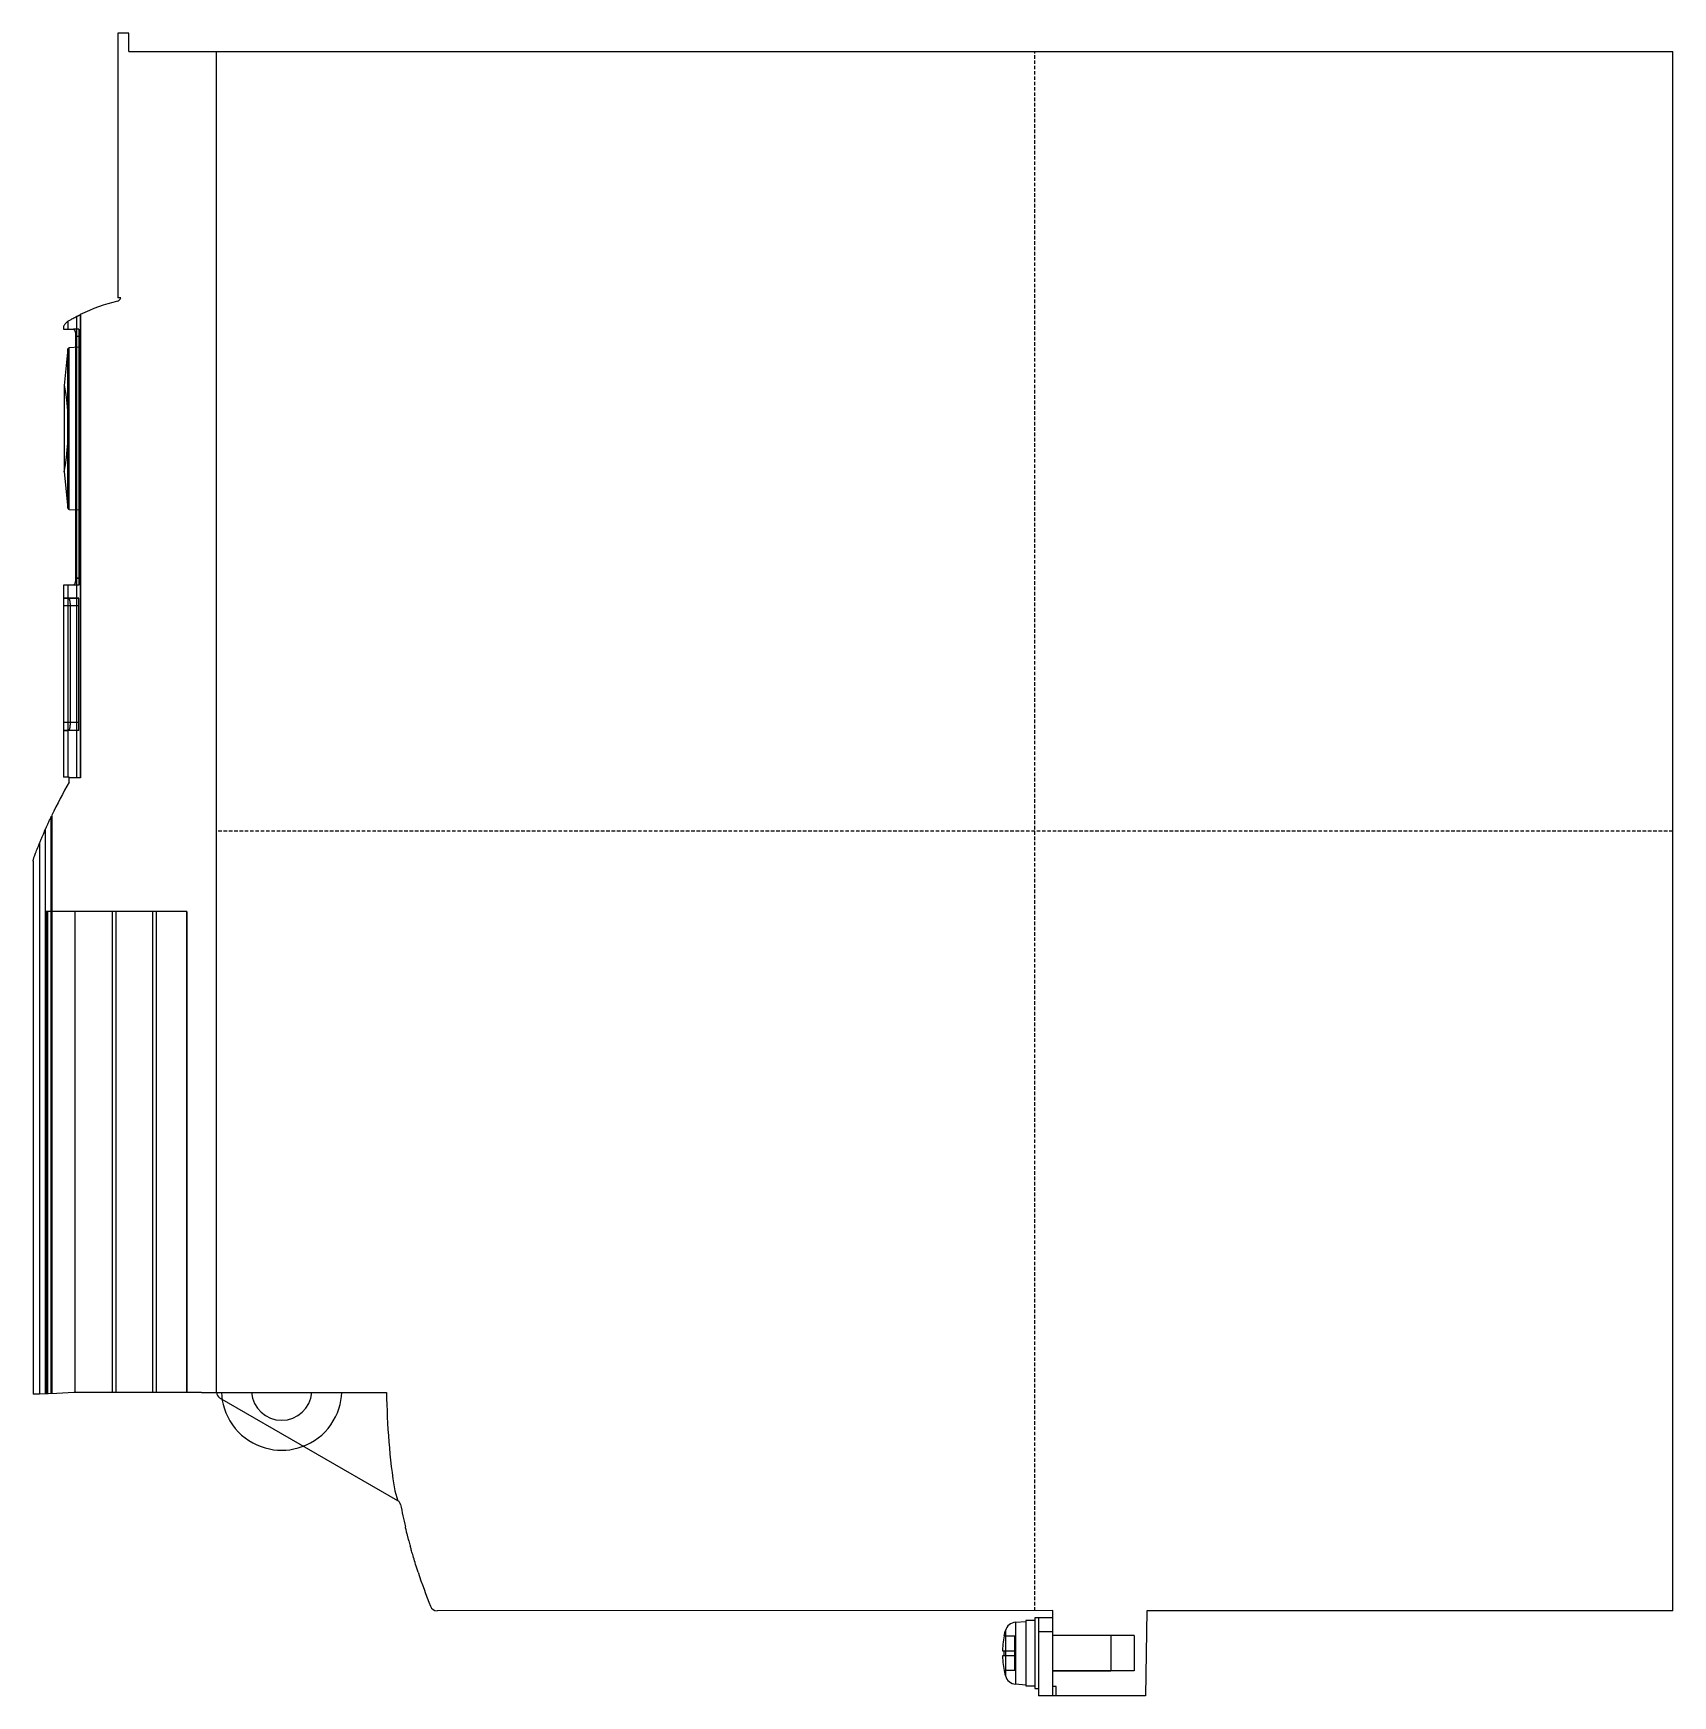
# Model space of a CAD drawing. Extents: x 0 to 231, y 0 to 235.
import ezdxf

# ---------------------------------------------------------------- set-up
doc = ezdxf.new("R2010")
doc.units = 0
doc.linetypes.add('DASHED', pattern=[0.75, 0.5, -0.25])
doc.layers.add('-15N-THT. THIẾT BỊ ĐÓNG MỞ', color=40, linetype='CONTINUOUS')

# ---------------------------------------------------------------- blocks, each defined once
blk = doc.blocks.new('06 - N - SC VSD CHIẾU HÔNG ATV320U55~75N4B')
at = {"layer": '-15N-THT. THIẾT BỊ ĐÓNG MỞ'}
for p, q in [((-219.41, 112.59), (-219.41, 75.25)), ((-217.87, 112.59), (-219.41, 112.59)), ((-217.87, 110), (-217.87, 112.59)), ((-217.87, 110), (-209.02, 110)), ((-209.02, 110), (0, 110)), ((-209.02, 110), (-209.02, 110)), ((-205.5, -79.2), (-205.5, 110)), ((-205.5, 110), (-205.5, 110)), ((0, -110), (0, 110)), ((-219, 75.25), (-219.41, 75.25)), ((-219, 75.24), (-219, 75.25)), ((-219, 75.25), (-219, 75.25)), ((-219, 75.25), (-219, 75.25)), ((-219, 75.25), (-219, 75.25)), ((-219, 75.24), (-219, 75.24)), ((-219, 75.24), (-219, 75.24)), ((-219, 75.24), (-219, 75.24)), ((-219, 75.24), (-219, 75.24)), ((-225.05, 72.72), (-225.02, 72.73)), ((-225.02, 72.73), (-225, 72.74)), ((-225, 72.74), (-224.97, 72.75)), ((-224.97, 72.75), (-224.94, 72.77)), ((-224.94, 72.77), (-224.92, 72.78)), ((-224.92, 72.78), (-224.89, 72.8)), ((-224.89, 72.8), (-224.86, 72.81)), ((-224.86, 72.81), (-224.83, 72.82)), ((-224.83, 72.82), (-224.79, 72.84)), ((-224.79, 72.84), (-224.76, 72.86)), ((-224.76, 72.86), (-224.73, 72.87)), ((-224.73, 72.87), (-224.7, 72.89)), ((-224.7, 72.89), (-224.7, 7.5)), ((-224.69, 7.5), (-224.69, 72.89)), ((-219.45, 74.79), (-219.45, 74.79)), ((-227.06, 71.25), (-227.07, 71.24)), ((-227.07, 71.24), (-227.07, 70.82)), ((-227.07, 70.82), (-226.42, 70.82)), ((-227.05, 71.28), (-227.06, 71.25)), ((-227.02, 71.32), (-227.05, 71.28)), ((-226.99, 71.37), (-227.02, 71.32)), ((-226.95, 71.43), (-226.99, 71.37)), ((-226.89, 71.51), (-226.95, 71.43)), ((-226.83, 71.59), (-226.89, 71.51)), ((-226.75, 71.68), (-226.83, 71.59)), ((-226.66, 71.77), (-226.75, 71.68)), ((-226.57, 71.87), (-226.66, 71.77)), ((-226.46, 71.96), (-226.57, 71.87)), ((-226.46, 71.96), (-226.45, 71.96)), ((-226.46, 71.96), (-226.46, 71.96)), ((-226.45, 71.96), (-226.44, 71.97)), ((-226.45, 71.96), (-226.45, 71.96)), ((-226.44, 71.97), (-226.44, 71.97)), ((-226.44, 71.97), (-226.43, 71.97)), ((-226.43, 71.97), (-226.43, 71.98)), ((-226.43, 71.98), (-226.42, 71.98)), ((-226.42, 71.98), (-226.36, 72.01)), ((-226.42, 70.82), (-226.42, 71.98)), ((-226.42, 70.82), (-225.69, 70.82)), ((-226.36, 72.01), (-226.29, 72.06)), ((-226.29, 72.06), (-226.21, 72.1)), ((-226.21, 72.1), (-226.11, 72.15)), ((-226.11, 72.15), (-226.01, 72.21)), ((-226.01, 72.21), (-225.9, 72.27)), ((-225.9, 72.27), (-225.77, 72.34)), ((-225.77, 72.34), (-225.64, 72.41)), ((-225.69, 70.82), (-225.67, 70.82)), ((-224.9, 70.82), (-225.69, 70.82)), ((-225.67, 70.82), (-225.66, 70.82)), ((-225.66, 70.82), (-225.64, 70.81)), ((-225.64, 72.41), (-225.5, 72.49)), ((-225.62, 70.82), (-225.64, 70.82)), ((-225.64, 70.81), (-225.62, 70.8)), ((-225.61, 70.82), (-225.62, 70.82)), ((-225.62, 70.8), (-225.6, 70.78)), ((-225.59, 70.81), (-225.61, 70.82)), ((-225.6, 70.78), (-225.58, 70.77)), ((-225.57, 70.8), (-225.59, 70.81)), ((-225.58, 70.77), (-225.56, 70.75)), ((-225.55, 70.78), (-225.57, 70.8)), ((-225.56, 70.75), (-225.54, 70.72)), ((-225.54, 70.77), (-225.55, 70.78)), ((-225.52, 70.75), (-225.54, 70.77)), ((-225.54, 70.72), (-225.53, 70.69)), ((-225.53, 70.69), (-225.51, 70.66)), ((-225.5, 70.72), (-225.52, 70.75)), ((-225.51, 70.66), (-225.49, 70.63)), ((-225.5, 72.49), (-225.34, 72.56)), ((-225.49, 70.69), (-225.5, 70.72)), ((-225.47, 70.66), (-225.49, 70.69)), ((-225.49, 70.63), (-225.48, 70.6)), ((-225.48, 70.6), (-225.46, 70.56)), ((-225.46, 70.63), (-225.47, 70.66)), ((-225.44, 70.6), (-225.46, 70.63)), ((-225.46, 70.56), (-225.45, 70.52)), ((-225.45, 70.52), (-225.43, 70.48)), ((-225.43, 70.56), (-225.44, 70.6)), ((-225.41, 70.52), (-225.43, 70.56)), ((-225.43, 70.48), (-225.42, 70.43)), ((-225.42, 70.43), (-225.4, 70.39)), ((-225.4, 70.48), (-225.41, 70.52)), ((-225.39, 70.43), (-225.4, 70.48)), ((-225.4, 70.39), (-225.39, 70.34)), ((-225.38, 70.39), (-225.39, 70.43)), ((-225.37, 70.34), (-225.38, 70.39)), ((-225.34, 72.56), (-225.18, 72.65)), ((-225.18, 72.65), (-225.17, 72.66)), ((-225.18, 7.5), (-225.18, 72.65)), ((-225.18, 7.5), (-225.18, 72.65)), ((-225.17, 72.66), (-225.15, 72.66)), ((-225.15, 72.66), (-225.13, 72.67)), ((-225.13, 72.67), (-225.11, 72.68)), ((-225.11, 72.68), (-225.09, 72.69)), ((-225.09, 72.69), (-225.07, 72.7)), ((-225.07, 72.7), (-225.05, 72.72)), ((-224.9, 70.82), (-224.9, 69.82)), ((-226.45, 68.04), (-227, 62.9)), ((-226.45, 45.56), (-226.45, 68.04)), ((-224.9, 68.28), (-226.26, 68.21)), ((-226.26, 45.39), (-226.26, 68.21)), ((-225.39, 70.34), (-225.38, 70.28)), ((-225.38, 70.28), (-225.37, 70.23)), ((-225.36, 70.28), (-225.37, 70.34)), ((-225.37, 70.23), (-225.36, 70.17)), ((-225.35, 70.23), (-225.36, 70.28)), ((-225.36, 70.17), (-225.36, 70.12)), ((-225.36, 70.12), (-225.35, 70.06)), ((-225.34, 70.17), (-225.35, 70.23)), ((-225.35, 70.06), (-225.35, 70)), ((-225.35, 70), (-225.34, 69.94)), ((-225.33, 70.12), (-225.34, 70.17)), ((-225.34, 69.94), (-225.34, 69.88)), ((-225.34, 69.88), (-225.34, 69.82)), ((-224.9, 69.82), (-225.34, 69.82)), ((-225.34, 69.82), (-225.34, 35.72)), ((-225.33, 70.06), (-225.33, 70.12)), ((-225.32, 70), (-225.33, 70.06)), ((-225.32, 69.94), (-225.32, 70)), ((-225.32, 69.88), (-225.32, 69.94)), ((-225.32, 69.82), (-225.32, 69.88)), ((-224.9, 69.82), (-225.32, 69.82)), ((-225.32, 35.72), (-225.32, 69.82)), ((-224.9, 69.82), (-224.9, 34.73)), ((-227, 62.9), (-227, 50.7)), ((-227, 62.9), (-226.82, 61.89)), ((-226.82, 61.89), (-226.67, 60.88)), ((-226.67, 60.88), (-226.56, 59.86)), ((-226.56, 59.86), (-226.48, 58.84)), ((-226.48, 58.84), (-226.43, 57.82)), ((-226.43, 57.82), (-226.41, 56.8)), ((-226.43, 55.78), (-226.41, 56.8)), ((-226.56, 53.74), (-226.48, 54.76)), ((-226.48, 54.76), (-226.43, 55.78)), ((-227, 50.7), (-226.82, 51.71)), ((-226.82, 51.71), (-226.67, 52.72)), ((-226.67, 52.72), (-226.56, 53.74)), ((-227, 50.7), (-226.45, 45.56)), ((-226.26, 45.39), (-224.9, 45.32)), ((-225.39, 35.21), (-225.4, 35.16)), ((-225.38, 35.27), (-225.39, 35.21)), ((-225.37, 35.32), (-225.38, 35.27)), ((-225.38, 35.16), (-225.37, 35.21)), ((-225.36, 35.38), (-225.37, 35.32)), ((-225.37, 35.21), (-225.36, 35.27)), ((-225.35, 35.49), (-225.36, 35.43)), ((-225.36, 35.43), (-225.36, 35.38)), ((-225.36, 35.27), (-225.35, 35.32)), ((-225.34, 35.61), (-225.35, 35.55)), ((-225.35, 35.55), (-225.35, 35.49)), ((-225.35, 35.32), (-225.34, 35.38)), ((-225.34, 35.72), (-224.9, 35.72)), ((-225.34, 35.72), (-225.34, 35.67)), ((-225.34, 35.67), (-225.34, 35.61)), ((-225.34, 35.38), (-225.33, 35.43)), ((-225.33, 35.49), (-225.32, 35.55)), ((-225.33, 35.43), (-225.33, 35.49)), ((-224.9, 35.72), (-225.32, 35.72)), ((-225.32, 35.67), (-225.32, 35.72)), ((-225.32, 35.61), (-225.32, 35.67)), ((-225.32, 35.55), (-225.32, 35.61)), ((-227.07, 34.73), (-227.07, 7.6)), ((-224.9, 34.73), (-227.07, 34.73)), ((-227.04, 32.87), (-227.03, 32.88)), ((-227.04, 32.86), (-227.04, 32.87)), ((-227.04, 32.85), (-227.04, 32.86)), ((-227.04, 32.83), (-227.04, 32.85)), ((-227.03, 32.88), (-227.03, 32.89)), ((-227.03, 32.89), (-227.03, 32.89)), ((-227.03, 32.89), (-227.03, 32.89)), ((-227.03, 32.89), (-227.03, 32.89)), ((-227.03, 32.89), (-227.03, 32.89)), ((-227.03, 32.89), (-227.03, 32.89)), ((-227.03, 32.89), (-227.03, 32.89)), ((-227.03, 32.89), (-224.9, 32.89)), ((-224.9, 32.89), (-227.03, 32.89)), ((-226.42, 7.6), (-226.42, 34.73)), ((-226.36, 32.89), (-226.35, 32.89)), ((-226.35, 32.89), (-226.34, 32.88)), ((-226.34, 32.88), (-226.33, 32.88)), ((-226.33, 32.88), (-226.32, 32.87)), ((-226.32, 32.87), (-226.31, 32.86)), ((-226.31, 32.86), (-226.31, 32.84)), ((-225.67, 34.73), (-225.69, 34.73)), ((-225.66, 34.73), (-225.67, 34.73)), ((-225.64, 34.74), (-225.66, 34.73)), ((-225.62, 34.75), (-225.64, 34.74)), ((-225.64, 34.73), (-225.62, 34.73)), ((-225.6, 34.77), (-225.62, 34.75)), ((-225.62, 34.73), (-225.61, 34.73)), ((-225.61, 34.73), (-225.59, 34.74)), ((-225.58, 34.78), (-225.6, 34.77)), ((-225.59, 34.74), (-225.57, 34.75)), ((-225.56, 34.8), (-225.58, 34.78)), ((-225.57, 34.75), (-225.55, 34.77)), ((-225.54, 34.83), (-225.56, 34.8)), ((-225.55, 34.77), (-225.54, 34.78)), ((-225.53, 34.86), (-225.54, 34.83)), ((-225.54, 34.78), (-225.52, 34.8)), ((-225.51, 34.89), (-225.53, 34.86)), ((-225.52, 34.8), (-225.5, 34.83)), ((-225.49, 34.92), (-225.51, 34.89)), ((-225.5, 34.83), (-225.49, 34.86)), ((-225.48, 34.95), (-225.49, 34.92)), ((-225.49, 34.86), (-225.47, 34.89)), ((-225.46, 34.99), (-225.48, 34.95)), ((-225.47, 34.89), (-225.46, 34.92)), ((-225.45, 35.03), (-225.46, 34.99)), ((-225.46, 34.92), (-225.44, 34.95)), ((-225.43, 35.07), (-225.45, 35.03)), ((-225.44, 34.95), (-225.43, 34.99)), ((-225.42, 35.12), (-225.43, 35.07)), ((-225.43, 34.99), (-225.41, 35.03)), ((-225.4, 35.16), (-225.42, 35.12)), ((-225.41, 35.03), (-225.4, 35.07)), ((-225.4, 35.07), (-225.39, 35.12)), ((-225.39, 35.12), (-225.38, 35.16)), ((-224.9, 34.73), (-224.9, 34.73)), ((-224.9, 14.2), (-224.9, 32.89)), ((-224.9, 32.89), (-224.9, 32.89)), ((-227.05, 32.49), (-227.04, 32.52)), ((-227.05, 32.44), (-227.05, 32.49)), ((-227.05, 32.4), (-227.05, 32.44)), ((-227.05, 32.36), (-227.05, 32.4)), ((-227.05, 32.31), (-227.05, 32.36)), ((-227.05, 32.27), (-227.05, 32.31)), ((-227.05, 32.22), (-227.05, 32.27)), ((-227.05, 32.17), (-227.05, 32.22)), ((-227.05, 32.12), (-227.05, 32.17)), ((-227.05, 32.07), (-227.05, 32.12)), ((-227.05, 32.02), (-227.05, 32.07)), ((-227.05, 31.97), (-227.05, 32.02)), ((-227.05, 31.92), (-227.05, 31.97)), ((-227.05, 31.87), (-227.05, 31.92)), ((-227.05, 31.82), (-227.05, 31.87)), ((-227.05, 31.8), (-227.05, 31.82)), ((-227.05, 31.79), (-227.05, 31.8)), ((-227.05, 31.8), (-227.05, 31.8)), ((-227.05, 15.31), (-227.05, 31.79)), ((-224.9, 31.79), (-227.05, 31.79)), ((-227.04, 32.81), (-227.04, 32.83)), ((-227.04, 32.79), (-227.04, 32.81)), ((-227.04, 32.77), (-227.04, 32.79)), ((-227.04, 32.75), (-227.04, 32.77)), ((-227.04, 32.72), (-227.04, 32.75)), ((-227.04, 32.69), (-227.04, 32.72)), ((-227.04, 32.66), (-227.04, 32.69)), ((-227.04, 32.63), (-227.04, 32.66)), ((-227.04, 32.6), (-227.04, 32.63)), ((-227.04, 32.56), (-227.04, 32.6)), ((-227.04, 32.52), (-227.04, 32.56)), ((-226.31, 32.84), (-226.3, 32.82)), ((-226.3, 32.82), (-226.29, 32.8)), ((-226.29, 32.8), (-226.28, 32.78)), ((-226.28, 32.78), (-226.27, 32.75)), ((-226.27, 32.75), (-226.26, 32.72)), ((-226.26, 32.72), (-226.25, 32.69)), ((-226.25, 32.69), (-226.24, 32.66)), ((-226.24, 32.66), (-226.23, 32.63)), ((-226.23, 32.63), (-226.23, 32.59)), ((-226.23, 32.59), (-226.22, 32.55)), ((-226.22, 32.55), (-226.21, 32.51)), ((-226.21, 32.51), (-226.2, 32.47)), ((-226.2, 32.47), (-226.2, 32.42)), ((-226.2, 32.42), (-226.19, 32.38)), ((-226.19, 32.38), (-226.18, 32.33)), ((-226.18, 32.33), (-226.18, 32.28)), ((-226.18, 32.28), (-226.17, 32.23)), ((-226.17, 32.23), (-226.17, 32.18)), ((-226.17, 32.18), (-226.16, 32.12)), ((-226.16, 32.12), (-226.16, 32.07)), ((-226.16, 32.07), (-226.16, 32.01)), ((-226.16, 32.01), (-226.16, 31.96)), ((-226.16, 31.96), (-226.15, 31.9)), ((-226.15, 31.9), (-226.15, 31.85)), ((-226.15, 31.85), (-226.15, 31.79)), ((-224.9, 31.79), (-226.15, 31.79)), ((-226.15, 31.79), (-226.15, 15.31)), ((-227.05, 15.22), (-227.05, 15.31)), ((-224.9, 15.31), (-227.05, 15.31)), ((-227.05, 15.13), (-227.05, 15.22)), ((-227.05, 15.05), (-227.05, 15.13)), ((-227.05, 14.96), (-227.05, 15.05)), ((-227.05, 14.87), (-227.05, 14.96)), ((-227.05, 14.79), (-227.05, 14.87)), ((-227.05, 14.72), (-227.05, 14.79)), ((-227.05, 14.64), (-227.05, 14.72)), ((-227.04, 14.58), (-227.05, 14.64)), ((-227.04, 14.51), (-227.04, 14.58)), ((-227.04, 14.46), (-227.04, 14.51)), ((-227.04, 14.4), (-227.04, 14.46)), ((-227.04, 14.36), (-227.04, 14.4)), ((-227.04, 14.32), (-227.04, 14.36)), ((-227.04, 14.28), (-227.04, 14.32)), ((-227.04, 14.25), (-227.04, 14.28)), ((-227.03, 14.23), (-227.04, 14.25)), ((-227.03, 14.22), (-227.03, 14.23)), ((-227.03, 14.21), (-227.03, 14.22)), ((-224.9, 14.21), (-227.03, 14.21)), ((-226.35, 14.2), (-226.36, 14.2)), ((-224.9, 14.2), (-226.36, 14.2)), ((-226.34, 14.21), (-226.35, 14.2)), ((-226.33, 14.22), (-226.34, 14.21)), ((-226.32, 14.23), (-226.33, 14.22)), ((-226.31, 14.24), (-226.32, 14.23)), ((-226.3, 14.26), (-226.31, 14.24)), ((-226.29, 14.28), (-226.3, 14.26)), ((-226.28, 14.3), (-226.29, 14.28)), ((-226.27, 14.32), (-226.28, 14.3)), ((-226.26, 14.35), (-226.27, 14.32)), ((-226.25, 14.38), (-226.26, 14.35)), ((-226.24, 14.45), (-226.25, 14.41)), ((-226.25, 14.41), (-226.25, 14.38)), ((-226.23, 14.49), (-226.24, 14.45)), ((-226.22, 14.52), (-226.23, 14.49)), ((-226.21, 14.56), (-226.22, 14.52)), ((-226.2, 14.65), (-226.21, 14.61)), ((-226.21, 14.61), (-226.21, 14.56)), ((-226.19, 14.7), (-226.2, 14.65)), ((-226.18, 14.8), (-226.19, 14.75)), ((-226.19, 14.75), (-226.19, 14.7)), ((-226.17, 14.85), (-226.18, 14.8)), ((-226.16, 14.96), (-226.17, 14.91)), ((-226.17, 14.91), (-226.17, 14.85)), ((-226.15, 15.19), (-226.16, 15.13)), ((-226.16, 15.13), (-226.16, 15.07)), ((-226.16, 15.07), (-226.16, 15.02)), ((-226.16, 15.02), (-226.16, 14.96)), ((-226.15, 15.31), (-226.15, 15.3)), ((-224.9, 15.31), (-226.15, 15.31)), ((-226.15, 15.3), (-226.15, 15.25)), ((-226.15, 15.25), (-226.15, 15.19)), ((-226.3, 7.6), (-227.07, 7.6)), ((-226.3, 6.92), (-226.3, 7.6)), ((-226.3, 7.6), (-226.3, 7.6)), ((-226.3, 7.5), (-226.3, 7.5)), ((-224.69, 7.5), (-226.3, 7.5)), ((-226.3, 6.92), (-226.3, 6.92)), ((-229.83, -0.2), (-229.74, 0.01)), ((-229.74, 0.01), (-229.64, 0.23)), ((-229.64, 0.23), (-229.61, 0.31)), ((-229.64, -79.4), (-229.64, 0.23)), ((-229.62, -79.4), (-229.62, 0.28)), ((-229.61, 0.31), (-229.57, 0.39)), ((-229.57, 0.39), (-229.53, 0.49)), ((-229.53, 0.49), (-229.48, 0.59)), ((-229.48, 0.59), (-229.43, 0.69)), ((-229.43, 0.69), (-229.39, 0.79)), ((-229.39, 0.79), (-229.34, 0.89)), ((-229.34, 0.89), (-229.3, 1)), ((-229.3, 1), (-229.25, 1.11)), ((-229.25, 1.11), (-229.2, 1.22)), ((-229.2, 1.22), (-229.14, 1.33)), ((-229.14, 1.33), (-229.09, 1.44)), ((-229.09, 1.44), (-229.04, 1.56)), ((-229.04, 1.56), (-228.99, 1.67)), ((-228.99, 1.67), (-228.93, 1.78)), ((-228.93, 1.78), (-228.88, 1.9)), ((-228.88, 1.9), (-228.83, 2.01)), ((-228.83, 2.01), (-228.77, 2.12)), ((-228.81, -79.37), (-228.81, 2.05)), ((-228.77, 2.12), (-228.72, 2.23)), ((-228.72, 2.23), (-228.72, -79.36)), ((-230.81, -2.54), (-230.72, -2.33)), ((-230.72, -2.33), (-230.63, -2.1)), ((-230.63, -2.1), (-230.53, -1.86)), ((-230.53, -1.86), (-230.43, -1.61)), ((-230.44, -79.44), (-230.44, -1.65)), ((-230.43, -1.61), (-230.39, -1.51)), ((-230.43, -79.44), (-230.43, -1.61)), ((-230.39, -1.51), (-230.34, -1.39)), ((-230.34, -1.39), (-230.29, -1.26)), ((-230.29, -1.26), (-230.22, -1.12)), ((-230.22, -1.12), (-230.16, -0.96)), ((-230.16, -0.96), (-230.08, -0.79)), ((-230.08, -0.79), (-230.01, -0.61)), ((-230.01, -0.61), (-229.92, -0.41)), ((-229.92, -0.41), (-229.83, -0.2)), ((-231.35, -4.2), (-231.34, -4.12)), ((-231.35, -4.25), (-231.35, -4.2)), ((-231.35, -4.25), (-231.35, -79.44)), ((-231.34, -4.12), (-231.33, -4.02)), ((-231.33, -4.02), (-231.31, -3.92)), ((-231.31, -3.92), (-231.29, -3.82)), ((-231.29, -3.82), (-231.26, -3.72)), ((-231.26, -3.72), (-231.23, -3.62)), ((-231.23, -3.62), (-231.19, -3.51)), ((-231.23, -3.62), (-231.23, -3.62)), ((-231.19, -3.51), (-231.14, -3.39)), ((-231.14, -3.39), (-231.09, -3.25)), ((-231.09, -3.25), (-231.03, -3.1)), ((-231.03, -3.1), (-230.96, -2.93)), ((-230.96, -2.93), (-230.89, -2.74)), ((-230.89, -2.74), (-230.81, -2.54)), ((-229.54, -11.35), (-229.54, -79.4)), ((-209.66, -11.35), (-229.54, -11.35)), ((-229.34, -11.35), (-229.34, -79.39)), ((-228.82, -11.35), (-228.82, -79.37)), ((-225.46, -11.35), (-225.46, -79.2)), ((-220.2, -11.35), (-220.2, -79.2)), ((-220.2, -11.35), (-220.2, -11.35)), ((-219.7, -11.35), (-219.7, -79.2)), ((-219.7, -11.35), (-219.7, -11.35)), ((-214.5, -11.35), (-214.5, -79.2)), ((-214.5, -11.35), (-214.5, -11.35)), ((-214, -11.35), (-214, -79.2)), ((-209.7, -11.35), (-209.7, -79.2)), ((-209.66, -79.2), (-209.66, -11.35)), ((-230.49, -79.44), (-231.35, -79.44)), ((-228, -79.33), (-230.49, -79.44)), ((-230.49, -79.44), (-230.49, -79.44)), ((-225.63, -79.2), (-228, -79.33)), ((-228, -79.33), (-228, -79.33)), ((-225.63, -79.2), (-225.63, -79.2)), ((-207.61, -79.2), (-225.63, -79.2)), ((-220.2, -79.2), (-220.2, -79.2)), ((-219.7, -79.2), (-219.7, -79.2)), ((-214.5, -79.2), (-214.5, -79.2)), ((-207.61, -79.2), (-181.5, -79.2)), ((-207.61, -79.2), (-207.61, -79.2)), ((-205.5, -79.2), (-205.5, -79.2)), ((-205.5, -79.2), (-205.5, -79.2)), ((-205.5, -79.2), (-205.5, -79.2)), ((-204.79, -79.2), (-204.75, -79.77)), ((-187.85, -79.77), (-187.81, -79.2)), ((-181.5, -79.2), (-181.5, -79.2)), ((-179.91, -94.48), (-205, -79.99)), ((-205, -79.99), (-205, -79.99)), ((-204.75, -79.77), (-204.67, -80.34)), ((-204.67, -80.34), (-204.54, -80.92)), ((-204.54, -80.92), (-204.37, -81.51)), ((-204.37, -81.51), (-204.16, -82.09)), ((-204.16, -82.09), (-203.9, -82.66)), ((-188.7, -82.66), (-188.44, -82.09)), ((-188.44, -82.09), (-188.23, -81.51)), ((-188.23, -81.51), (-188.06, -80.92)), ((-188.06, -80.92), (-187.93, -80.34)), ((-187.93, -80.34), (-187.85, -79.77)), ((-203.9, -82.66), (-203.59, -83.22)), ((-203.59, -83.22), (-203.24, -83.76)), ((-203.24, -83.76), (-202.85, -84.27)), ((-202.85, -84.27), (-202.42, -84.76)), ((-190.18, -84.76), (-189.75, -84.27)), ((-189.75, -84.27), (-189.36, -83.76)), ((-189.36, -83.76), (-189.01, -83.22)), ((-189.01, -83.22), (-188.7, -82.66)), ((-202.42, -84.76), (-201.95, -85.21)), ((-201.95, -85.21), (-201.45, -85.62)), ((-201.45, -85.62), (-200.92, -85.99)), ((-200.92, -85.99), (-200.36, -86.32)), ((-200.36, -86.32), (-199.79, -86.61)), ((-199.79, -86.61), (-199.21, -86.84)), ((-193.39, -86.84), (-192.81, -86.61)), ((-192.81, -86.61), (-192.24, -86.32)), ((-192.24, -86.32), (-191.68, -85.99)), ((-191.68, -85.99), (-191.15, -85.62)), ((-191.15, -85.62), (-190.65, -85.21)), ((-190.65, -85.21), (-190.18, -84.76)), ((-199.21, -86.84), (-198.62, -87.03)), ((-198.62, -87.03), (-198.03, -87.18)), ((-198.03, -87.18), (-197.45, -87.28)), ((-197.45, -87.28), (-196.87, -87.34)), ((-196.87, -87.34), (-196.3, -87.36)), ((-196.3, -87.36), (-195.73, -87.34)), ((-195.73, -87.34), (-195.15, -87.28)), ((-195.15, -87.28), (-194.57, -87.18)), ((-194.57, -87.18), (-193.98, -87.03)), ((-193.98, -87.03), (-193.39, -86.84)), ((-180.35, -93.09), (-179.91, -94.48)), ((-180.35, -93.09), (-180.35, -93.09)), ((-179.91, -94.48), (-179.91, -94.48)), ((-179.52, -95.02), (-179.52, -95.02)), ((-178.8, -98.32), (-178.84, -98.17)), ((-178.77, -98.47), (-178.8, -98.32)), ((-178.73, -98.61), (-178.77, -98.47)), ((-178.7, -98.76), (-178.73, -98.61)), ((-178.66, -98.91), (-178.7, -98.76)), ((-178.63, -99.04), (-178.66, -98.91)), ((-178.59, -99.18), (-178.63, -99.04)), ((-178.56, -99.3), (-178.59, -99.18)), ((-178.53, -99.42), (-178.56, -99.3)), ((-178.5, -99.53), (-178.53, -99.42)), ((-178.48, -99.64), (-178.5, -99.53)), ((-178.45, -99.73), (-178.48, -99.64)), ((-178.43, -99.82), (-178.45, -99.73)), ((-178.41, -99.9), (-178.43, -99.82)), ((-178.39, -99.98), (-178.41, -99.9)), ((-178.37, -100.04), (-178.39, -99.98)), ((-178.36, -100.09), (-178.37, -100.04)), ((-178.35, -100.13), (-178.36, -100.09)), ((-178.34, -100.16), (-178.35, -100.13)), ((-178.12, -100.97), (-178.14, -100.91)), ((-178.1, -101.05), (-178.12, -100.97)), ((-178.07, -101.15), (-178.1, -101.05)), ((-178.04, -101.27), (-178.07, -101.15)), ((-178, -101.41), (-178.04, -101.27)), ((-177.96, -101.56), (-178, -101.41)), ((-177.91, -101.72), (-177.96, -101.56)), ((-177.86, -101.9), (-177.91, -101.72)), ((-177.8, -102.09), (-177.86, -101.9)), ((-177.75, -102.28), (-177.8, -102.09)), ((-177.68, -102.5), (-177.75, -102.28)), ((-177.62, -102.72), (-177.68, -102.5)), ((-177.54, -102.96), (-177.62, -102.72)), ((-177.47, -103.21), (-177.54, -102.96)), ((-177.39, -103.46), (-177.47, -103.21)), ((-177.31, -103.73), (-177.39, -103.46)), ((-177.22, -104), (-177.31, -103.73)), ((-177.13, -104.27), (-177.22, -104)), ((-177.04, -104.54), (-177.13, -104.27)), ((-175.29, -109.37), (-175.29, -109.37)), ((-87.5, -109.99), (-174.37, -110)), ((-174.37, -110), (-174.37, -110)), ((-87.5, -120.7), (-87.5, -109.99)), ((-74.19, -110), (-74.4, -122)), ((0, -110), (-74.19, -110)), ((-92.76, -111.63), (-91.3, -111.5)), ((-92.76, -111.63), (-92.76, -120.37)), ((-90, -111.4), (-91.3, -111.4)), ((-91.3, -111.4), (-91.3, -120.6)), ((-89.5, -111), (-90, -111)), ((-90, -111), (-90, -121)), ((-89.5, -111), (-89.5, -111)), ((-87.5, -111), (-89.5, -111)), ((-89.5, -111), (-89.5, -122)), ((-88.31, -111), (-88.31, -111)), ((-87.5, -111), (-87.5, -111)), ((-94.52, -114.71), (-94.55, -115)), ((-94.49, -114.42), (-94.52, -114.71)), ((-94.44, -114.13), (-94.49, -114.42)), ((-94.39, -113.84), (-94.44, -114.13)), ((-94.34, -113.55), (-94.39, -113.84)), ((-94.34, -113.55), (-94.32, -113.42)), ((-94.34, -113.55), (-92.84, -113.55)), ((-94.32, -113.42), (-94.29, -113.3)), ((-94.29, -113.3), (-94.26, -113.17)), ((-94.26, -113.17), (-94.23, -113.04)), ((-94.23, -113.04), (-94.2, -112.92)), ((-94.2, -112.92), (-94.16, -112.79)), ((-94.16, -112.79), (-94.16, -119.21)), ((-92.84, -113.55), (-92.84, -113.55)), ((-92.84, -118.45), (-92.84, -113.55)), ((-87.5, -113), (-89.5, -113)), ((-76, -113.5), (-87.5, -113.5)), ((-79.3, -113.5), (-87.5, -113.5)), ((-79.3, -113.5), (-79.3, -118.5)), ((-76, -113.5), (-76, -118.5)), ((-94.57, -115.28), (-94.58, -115.57)), ((-94.58, -115.57), (-94.58, -115.65)), ((-94.58, -115.65), (-92.84, -115.65)), ((-94.58, -115.65), (-94.58, -115.65)), ((-92.84, -116.35), (-94.58, -116.35)), ((-94.58, -116.35), (-94.58, -116.43)), ((-94.58, -116.35), (-94.58, -116.35)), ((-94.58, -116.43), (-94.57, -116.72)), ((-94.55, -115), (-94.57, -115.28)), ((-94.57, -116.72), (-94.55, -117)), ((-94.55, -117), (-94.52, -117.29)), ((-94.52, -117.29), (-94.49, -117.58)), ((-94.34, -115.7), (-94.34, -115.65)), ((-94.34, -115.75), (-94.34, -115.7)), ((-94.34, -115.8), (-94.34, -115.75)), ((-94.34, -115.85), (-94.34, -115.8)), ((-94.34, -115.9), (-94.34, -115.85)), ((-94.34, -115.95), (-94.34, -115.9)), ((-94.34, -116), (-94.34, -115.95)), ((-94.34, -116.05), (-94.34, -116)), ((-94.34, -116.1), (-94.34, -116.05)), ((-94.34, -116.15), (-94.34, -116.1)), ((-94.34, -116.2), (-94.34, -116.15)), ((-94.34, -116.25), (-94.34, -116.2)), ((-94.34, -116.3), (-94.34, -116.25)), ((-94.34, -116.35), (-94.34, -116.3)), ((-92.84, -115.65), (-92.84, -115.65)), ((-92.84, -116.35), (-92.84, -116.35)), ((-94.49, -117.58), (-94.44, -117.87)), ((-94.44, -117.87), (-94.39, -118.16)), ((-94.39, -118.16), (-94.34, -118.45)), ((-92.84, -118.45), (-94.34, -118.45)), ((-94.34, -118.45), (-94.32, -118.58)), ((-94.32, -118.58), (-94.29, -118.7)), ((-94.29, -118.7), (-94.26, -118.83)), ((-94.26, -118.83), (-94.23, -118.96)), ((-94.23, -118.96), (-94.2, -119.08)), ((-94.2, -119.08), (-94.16, -119.21)), ((-92.84, -118.45), (-92.84, -118.45)), ((-76, -118.5), (-87.5, -118.5)), ((-87.5, -118.5), (-79.3, -118.5)), ((-91.3, -120.5), (-92.76, -120.37)), ((-91.3, -120.6), (-90, -120.6)), ((-90, -121), (-89.5, -121)), ((-87, -120.7), (-87.5, -120.7)), ((-87.5, -120.7), (-87.5, -120.7)), ((-87.5, -122), (-87.5, -120.7)), ((-87, -122), (-87, -120.7)), ((-87, -120.7), (-87, -120.7)), ((-74.4, -122), (-89.5, -122)), ((-89.5, -122), (-89.5, -122)), ((-87.5, -122), (-87.5, -122)), ((-87, -122), (-87, -122)), ((-74.4, -122), (-74.4, -122))]:
    blk.add_line(p, q, dxfattribs=at)
at = {"layer": '-15N-THT. THIẾT BỊ ĐÓNG MỞ', "color": 6, "linetype": 'DASHED'}
for p, q in [((-90, -110), (-90, 110)), ((0, 0), (-205.5, 0))]:
    blk.add_line(p, q, dxfattribs=at)
at = {"layer": '-15N-THT. THIẾT BỊ ĐÓNG MỞ'}
for centre, radius, start, end in [((-219.62, 75.41), 0.644, 285.2314, 344.2506), ((-212.62, 47.82), 27.83, 104.2254, 115.7395), ((-226.25, 68.01), 0.2, 92.997, 171.9272), ((-226.25, 45.59), 0.2, 188.0711, 267.003), ((-155.19, -32.77), 81.44, 150.8283, 154.5429), ((-204.5, -79.12), 1, 184.4361, 240.0005), ((-196.3, -78.86), 4.27, 184.5675, 355.4325), ((-84.32, -78.18), 97.18, 180.6024, 188.8297), ((-180.31, -95.17), 0.8, 11.038, 60), ((-101, -79.7), 80, 191.0381, 193.3467), ((-92.62, -113.22), 1.6, 94.9997, 164.5066), ((-92.62, -118.78), 1.6, 195.4934, 265.0003)]:
    blk.add_arc(centre, radius, start, end, dxfattribs=at)
for centre, major_axis, ratio, start_param, end_param in [((11.09, 14.22), (-238.16, 0), 0.000699, 0.01706, 0.073547), ((-208.06, 14.21), (-18.52, 0), 0.000699, 0.130981, 0.155354), ((-101, -79.7), (80, 0), 1, -2.882972, -2.873275), ((-101, -79.7), (80, 0), 1, -2.82581, -2.761632), ((-174.37, -109), (0, 1), 1, 1.950759, 3.141593)]:
    blk.add_ellipse(centre, major_axis=major_axis, ratio=ratio, start_param=start_param, end_param=end_param, dxfattribs=at)

msp = doc.modelspace()

# ---------------------------------------------------------------- block references
msp.add_blockref('06 - N - SC VSD CHIẾU HÔNG ATV320U55~75N4B', (231.35, 122))

doc.saveas('drawing.dxf')
